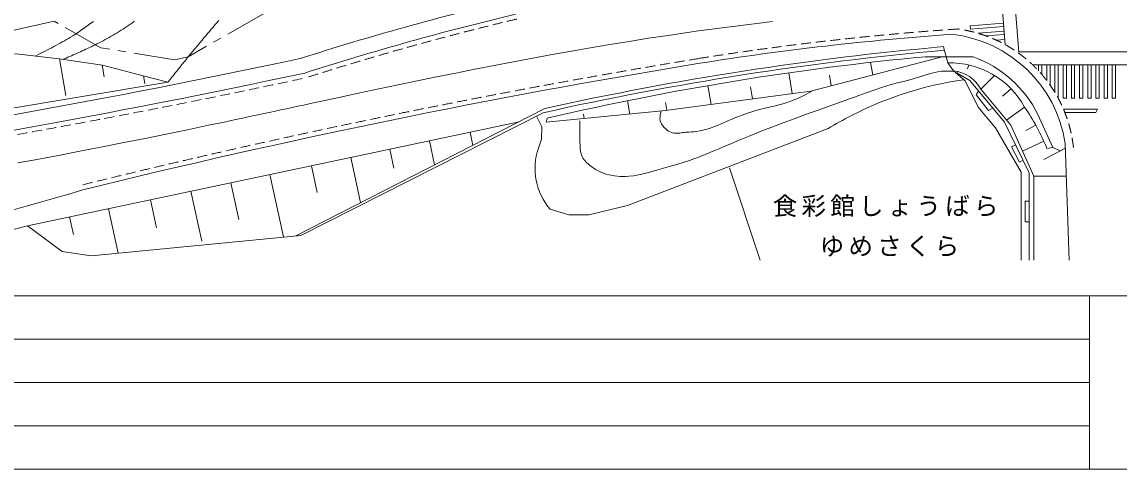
# Model space of a CAD drawing. Units: millimetres, scale not verified. Extents: x -273834 to 283729, y -197114 to 193886.
# Drawn here: x -171304 to -37338, y -197114 to -142512 of the extents above; entities that cross this region are included whole.
import ezdxf

# ---------------------------------------------------------------- set-up
doc = ezdxf.new("R2010")
doc.units = ezdxf.units.MM
doc.header["$LTSCALE"] = 1000
for name, pattern in [('CHAIN1', [8, 5, -1, 1, -1]), ('CHAIN2', [12, 9, -1, 1, -1]), ('DASHED1', [1.8, 1.2, -0.6])]:
    doc.linetypes.add(name, pattern=pattern)
for name, color, linetype, lineweight in [('2-1_道路', 7, 'Continuous', 5), ('2-2_ｸﾞﾗﾝﾄﾞ', 3, 'Continuous', 5), ('2-3_敷地境界', 2, 'CHAIN1', 5), ('2-4_法', 7, 'Continuous', 5), ('2-5_法-2', 4, 'Continuous', 5)]:
    doc.layers.add(name, color=color, linetype=linetype, lineweight=lineweight)
doc.styles.add('ＭＳ ゴシック', font='')
doc.styles.get('ＭＳ ゴシック').set_extended_font_data('MS Gothic')

msp = doc.modelspace()

# ---------------------------------------------------------------- linework, layer by layer
at = {"layer": '2-1_道路'}
for p, q in [((-49587, -146168), (-50791, -130692)), ((-51233, -145290), (-52306, -131496)), ((-51456, -142660), (-55517, -142976)), ((-55486, -143375), (-55517, -142976)), ((-51425, -143059), (-55486, -143375)), ((-51379, -143657), (-54543, -143903)), ((-51348, -144056), (-53559, -144228)), ((-51302, -144654), (-52330, -144734)), ((-49587, -146168), (-32217, -146168)), ((-47905, -147733), (-33519, -147733)), ((-47160, -147754), (-47160, -148488)), ((-46760, -147753), (-46760, -148937)), ((-46160, -147753), (-46160, -149678)), ((-45760, -147753), (-45760, -150227)), ((-45160, -147753), (-45160, -151150)), ((-44760, -147752), (-44760, -151825)), ((-44160, -147752), (-44160, -151825)), ((-43760, -147751), (-43760, -151825)), ((-43160, -147751), (-43160, -151825)), ((-42760, -147751), (-42760, -151825)), ((-42160, -147751), (-42160, -151825)), ((-41760, -147750), (-41760, -151825)), ((-41160, -147750), (-41160, -151825)), ((-40760, -147750), (-40760, -151825)), ((-40160, -147750), (-40160, -151825)), ((-39760, -147749), (-39760, -151825)), ((-39160, -147749), (-39160, -151825)), ((-38760, -147749), (-38760, -151825)), ((-38160, -147749), (-38160, -151825)), ((-37760, -147748), (-37760, -151825)), ((-44160, -151825), (-43760, -151825)), ((-43160, -151825), (-42760, -151825)), ((-42160, -151825), (-41760, -151825)), ((-41160, -151825), (-40760, -151825)), ((-40160, -151825), (-39760, -151825)), ((-39160, -151825), (-38760, -151825)), ((-38160, -151825), (-37760, -151825)), ((-44127, -153169), (-39971, -153169)), ((-40172, -153582), (-43957, -153582)), ((-40172, -153582), (-39971, -153169))]:
    msp.add_line(p, q, dxfattribs=at)
at = {"layer": '2-1_道路', "color": 3}
msp.add_line((-43911, -157371), (-43449, -171603), dxfattribs=at)
at = {"layer": '2-1_道路', "color": 4, "linetype": 'CHAIN2'}
for points in [[(-81257, -142649), (-82877, -142849), (-84497, -143054), (-86115, -143265), (-87733, -143482), (-88671, -143611), (-90045, -143804), (-92412, -144149), (-94777, -144509), (-97140, -144883), (-99501, -145271), (-101860, -145670), (-104218, -146082), (-106574, -146505), (-108929, -146938), (-111281, -147380), (-113633, -147832), (-115983, -148292), (-118332, -148760), (-120679, -149235), (-123025, -149716), (-125370, -150202), (-127714, -150693), (-130057, -151188), (-132399, -151687), (-133756, -151977), (-134158, -152063), (-134851, -152212), (-135544, -152360), (-136236, -152509), (-136929, -152658), (-137622, -152807), (-138314, -152956), (-139007, -153105), (-139699, -153254), (-140392, -153403), (-141084, -153552), (-141777, -153700), (-142469, -153849), (-143162, -153997)], [(-79636, -142453), (-81257, -142649)], [(-143162, -153997), (-143855, -154145), (-144547, -154293), (-145240, -154441), (-145933, -154588), (-146626, -154735), (-147028, -154820), (-148525, -155135), (-151107, -155674), (-153691, -156206), (-156276, -156733), (-158862, -157252), (-161450, -157765), (-164040, -158270), (-166631, -158767), (-169223, -159256), (-171818, -159737)]]:
    msp.add_lwpolyline(points, dxfattribs=at)
at = {"layer": '2-1_道路', "color": 3}
for centre, radius, start, end in [((-30203, -481660), 351404, 103.36525, 107.75139), ((-30203, -481660), 349554, 103.36841, 107.75139), ((-32940, -495322), 352174, 94.04274, 99.08444), ((-59499, -159689), 15760, 8.45932, 83.69363), ((-351362, 849675), 1019374, 278.09941, 282.12971), ((67182, -1098096), 963202, 99.30418, 103.87852), ((-351362, 849675), 1021224, 278.10057, 282.12971), ((-255644, 139568), 316197, 276.42865, 286.87521)]:
    msp.add_arc(centre, radius, start, end, dxfattribs=at)
at = {"layer": '2-1_道路', "linetype": 'DASHED1'}
for centre, radius, start, end in [((-30203, -481660), 348954, 103.36841, 107.75139), ((-32940, -495322), 352774, 93.91847, 99.08444), ((-59172, -159594), 16360, 6.06752, 82.53569), ((67182, -1098096), 963802, 99.30418, 103.87852), ((-351362, 849675), 1021824, 278.10057, 282.12971)]:
    msp.add_arc(centre, radius, start, end, dxfattribs=at)
at = {"layer": '2-2_ｸﾞﾗﾝﾄﾞ'}
for p, q in [((283729, -175941), (-273834, -175941)), ((-40928, -175941), (-40928, -197114)), ((-40928, -181234), (-273834, -181234)), ((-40928, -186527), (-273834, -186527)), ((-40928, -191821), (-273834, -191821)), ((283729, -197114), (-273834, -197114))]:
    msp.add_line(p, q, dxfattribs=at)
at = {"layer": '2-3_敷地境界'}
msp.add_lwpolyline([(-136233, -137752), (-141821, -141507), (-150994, -146768), (-152679, -147151), (-161684, -145665), (-167370, -142416), (-177635, -144774), (-185936, -146357), (-195161, -148866)], dxfattribs=at)
at = {"layer": '2-4_法'}
for p, q in [((-58790, -145532), (-58263, -147506)), ((-74955, -150956), (-58934, -146761)), ((-61033, -146761), (-55168, -146761)), ((-58263, -147506), (-57540, -148500)), ((-57540, -148500), (-56114, -149700)), ((-153472, -149869), (-211811, -159552)), ((-107441, -153090), (-137877, -168646)), ((-137265, -168586), (-107669, -153602)), ((-52766, -153032), (-53297, -153324)), ((-47240, -153803), (-45423, -157847)), ((-170616, -167415), (-110591, -154695)), ((-107186, -154268), (-107311, -154768)), ((-50465, -157753), (-49986, -157514)), ((-43893, -157935), (-46507, -159327)), ((-84919, -160330), (-81161, -171603)), ((-49285, -160876), (-49285, -171603)), ((-48309, -160929), (-48309, -171603)), ((-47756, -161354), (-43782, -161354)), ((-47756, -161354), (-47756, -171603)), ((-48817, -164411), (-48817, -166913)), ((-48817, -164411), (-48309, -164411)), ((-170616, -167415), (-174003, -168274)), ((-166404, -170528), (-170616, -167415)), ((-48817, -166913), (-48309, -166913)), ((-137265, -168586), (-162841, -171093)), ((-166404, -170528), (-162841, -171093))]:
    msp.add_line(p, q, dxfattribs=at)
for points in [[(-177252, -146603), (-172005, -146398), (-166753, -147018), (-161475, -147784), (-156491, -149093), (-153472, -149869)], [(-48309, -160929), (-51342, -154754), (-55547, -149668), (-57112, -148761), (-57076, -148570)], [(-49285, -160876), (-52408, -155435), (-54554, -152909), (-56114, -149700)], [(-107311, -154768), (-92723, -153331), (-74955, -150956)], [(-54484, -150953), (-54770, -151429), (-53297, -153324)], [(-47756, -161354), (-50556, -155117), (-54231, -150728)], [(-108479, -154012), (-107815, -155318), (-107853, -156845), (-108235, -157944)], [(-106795, -165381), (-104532, -166058), (-102069, -166058), (-97376, -164922), (-72869, -155523)], [(-50465, -157753), (-49484, -159639), (-49059, -159401)], [(-46155, -157951), (-45423, -157847), (-44498, -158258)]]:
    msp.add_lwpolyline(points, dxfattribs=at)
for centre, radius, start, end in [((-25128, -522384), 377906, 95.09497, 102.61606), ((-25224, -521944), 377906, 95.09497, 102.56572), ((-28905, -489921), 344660, 95.34856, 103.12791), ((-60099, -160296), 14406, 26.79169, 69.98276), ((-58004, -157916), 10413, 28.7789, 91.42628), ((-57928, -152648), 4166, 27.43796, 84.65401), ((-50386, -191970), 42800, 97.89105, 113.05727), ((-45456, -201935), 53903, 113.73056, 120.56793), ((-72340, -168809), 28347, 22.52147, 34.13303), ((-101116, -160424), 7538, 160.79582, 221.11906)]:
    msp.add_arc(centre, radius, start, end, dxfattribs=at)
at = {"layer": '2-5_法-2'}
for p, q in [((-165928, -151486), (-166721, -147023)), ((-161254, -149200), (-161507, -147775)), ((-67672, -147447), (-67413, -148981)), ((-55831, -148230), (-55669, -147768)), ((-156281, -150025), (-156444, -149105)), ((-77673, -148728), (-77244, -151262)), ((-72706, -148992), (-72483, -150309)), ((-54231, -150728), (-52549, -149046)), ((-87543, -150285), (-87154, -152587)), ((-82330, -150453), (-82084, -151909)), ((-51587, -151572), (-50530, -150665)), ((-97342, -152123), (-97066, -153759)), ((-92723, -152358), (-92561, -153315)), ((-102753, -153755), (-102659, -154310)), ((-51064, -154509), (-48877, -152903)), ((-48730, -155762), (-47518, -155120)), ((-116588, -155966), (-116236, -157585)), ((-126397, -158044), (-125893, -160359)), ((-121552, -157018), (-120912, -159960)), ((-49124, -158306), (-46532, -157084)), ((-131145, -159051), (-129943, -164574)), ((-135955, -160070), (-135243, -163343)), ((-141019, -161143), (-139364, -168754)), ((-150670, -163188), (-149340, -169303)), ((-145805, -162157), (-144829, -166645)), ((-155625, -164238), (-154880, -167661)), ((-160726, -165319), (-159541, -170766)), ((-165489, -166328), (-165019, -168487))]:
    msp.add_line(p, q, dxfattribs=at)
for points in [[(-169673, -146674), (-169519, -146597), (-169254, -146465), (-168989, -146332), (-168725, -146199), (-168461, -146066), (-168197, -145932), (-167934, -145796), (-167672, -145660), (-167410, -145523), (-167149, -145384), (-166889, -145244), (-166631, -145102), (-166373, -144959), (-166117, -144813), (-165862, -144665), (-165608, -144515), (-165356, -144362), (-165106, -144207), (-164962, -144115), (-164775, -143995), (-164456, -143785), (-164139, -143569), (-163824, -143351), (-163512, -143128), (-163202, -142903), (-162893, -142675), (-162586, -142444)], [(-166264, -147076), (-166136, -147020), (-165915, -146925), (-165695, -146829), (-165474, -146733), (-165254, -146637), (-165033, -146540), (-164813, -146443), (-164594, -146346), (-164374, -146248), (-164155, -146150), (-163936, -146050), (-163717, -145950), (-163498, -145850), (-163281, -145748), (-163063, -145645), (-162846, -145541), (-162629, -145437), (-162413, -145331), (-162288, -145268), (-162142, -145195), (-161891, -145068), (-161640, -144938), (-161391, -144807), (-161142, -144673), (-160894, -144538), (-160648, -144400), (-160403, -144261), (-160159, -144120), (-159916, -143976), (-159675, -143831), (-159435, -143683), (-159196, -143533), (-158959, -143380), (-158723, -143226), (-158490, -143069), (-158258, -142910), (-158027, -142748), (-157894, -142653), (-157782, -142572)], [(-157782, -142572), (-157590, -142431)], [(-153472, -149869), (-153393, -149769), (-153258, -149598), (-153122, -149426), (-152987, -149255), (-152851, -149083), (-152715, -148912), (-152579, -148741), (-152443, -148570), (-152307, -148399), (-152171, -148228), (-152035, -148057), (-151898, -147886), (-151761, -147716), (-151625, -147545), (-151487, -147375), (-151350, -147205), (-151212, -147036), (-151074, -146866), (-150994, -146768), (-150866, -146612), (-150645, -146343), (-150423, -146074), (-150200, -145807), (-149977, -145539), (-149754, -145272), (-149530, -145005), (-149305, -144739), (-149081, -144473), (-148856, -144207), (-148631, -143941), (-148406, -143675), (-148181, -143409), (-147956, -143143), (-147731, -142877), (-147506, -142610), (-147281, -142344)], [(-86175, -157988), (-85680, -157776), (-84963, -157471), (-83725, -156952), (-82484, -156441), (-81239, -155941), (-80514, -155656), (-79724, -155351), (-78359, -154832), (-76989, -154325), (-75616, -153825), (-74819, -153537), (-74099, -153279), (-72857, -152835), (-71615, -152391), (-70374, -151944), (-69654, -151683), (-69121, -151488), (-68202, -151155), (-67280, -150831), (-66353, -150524), (-65813, -150359), (-65298, -150210), (-64406, -149968), (-63512, -149732), (-62618, -149485), (-62101, -149332), (-61675, -149199), (-60942, -148968), (-60206, -148759), (-59463, -148599), (-59027, -148541), (-58830, -148524), (-58487, -148508), (-58143, -148504), (-57798, -148507), (-57597, -148510)], [(-82702, -153649), (-82306, -153520), (-81916, -153404), (-81235, -153221), (-80549, -153053), (-79861, -152891), (-79461, -152796), (-79183, -152728), (-78706, -152604), (-78232, -152470), (-77764, -152321), (-77496, -152227), (-77118, -152081), (-76476, -151802), (-75844, -151496), (-75219, -151175), (-74858, -150985)], [(-93273, -153468), (-93307, -153614), (-93359, -153865), (-93392, -154115), (-93394, -154361), (-93376, -154503), (-93354, -154603), (-93297, -154772), (-93220, -154935), (-93126, -155090), (-93066, -155175), (-93009, -155248), (-92904, -155366), (-92791, -155477), (-92672, -155582), (-92600, -155641), (-92507, -155714), (-92340, -155832), (-92165, -155935), (-91984, -156018), (-91876, -156055), (-91684, -156096), (-91342, -156112), (-90990, -156081), (-90634, -156031), (-90428, -156003), (-90230, -155982), (-89891, -155957), (-89555, -155939), (-89223, -155917), (-89031, -155900), (-88468, -155815), (-87511, -155569), (-86568, -155230), (-85636, -154840), (-85100, -154606), (-84712, -154439), (-84046, -154158), (-83376, -153892), (-82702, -153649)], [(-103163, -154597), (-103165, -154961), (-103168, -155591), (-103169, -156225), (-103166, -156868), (-103163, -157246), (-103160, -157496), (-103141, -157927), (-103090, -158347), (-102988, -158748), (-102898, -158968), (-102807, -159137), (-102613, -159411), (-102383, -159664), (-102127, -159899), (-101971, -160027), (-101715, -160221), (-101257, -160520), (-100778, -160776), (-100281, -160986), (-99984, -161087), (-99609, -161190), (-98947, -161312), (-98273, -161372), (-97595, -161374), (-97203, -161352), (-96618, -161289), (-95622, -161111), (-94638, -160869), (-93662, -160591), (-93097, -160425), (-92558, -160266), (-91629, -159994), (-90704, -159714), (-89785, -159416), (-89256, -159233), (-88752, -159047), (-87888, -158708), (-87030, -158352), (-86175, -157988)]]:
    msp.add_lwpolyline(points, dxfattribs=at)

# ---------------------------------------------------------------- texts
at = {"layer": '2-4_法', "char_height": 2199, "attachment_point": 7, "style": 'ＭＳ ゴシック'}
for s, insert in [('\\T1.17;食彩館しょうばら', (-79625, -166327)), ('\\T1.17;ゆめさくら', (-73888, -171182))]:
    msp.add_mtext(s, dxfattribs=dict(at, insert=insert))

doc.saveas('drawing.dxf')
